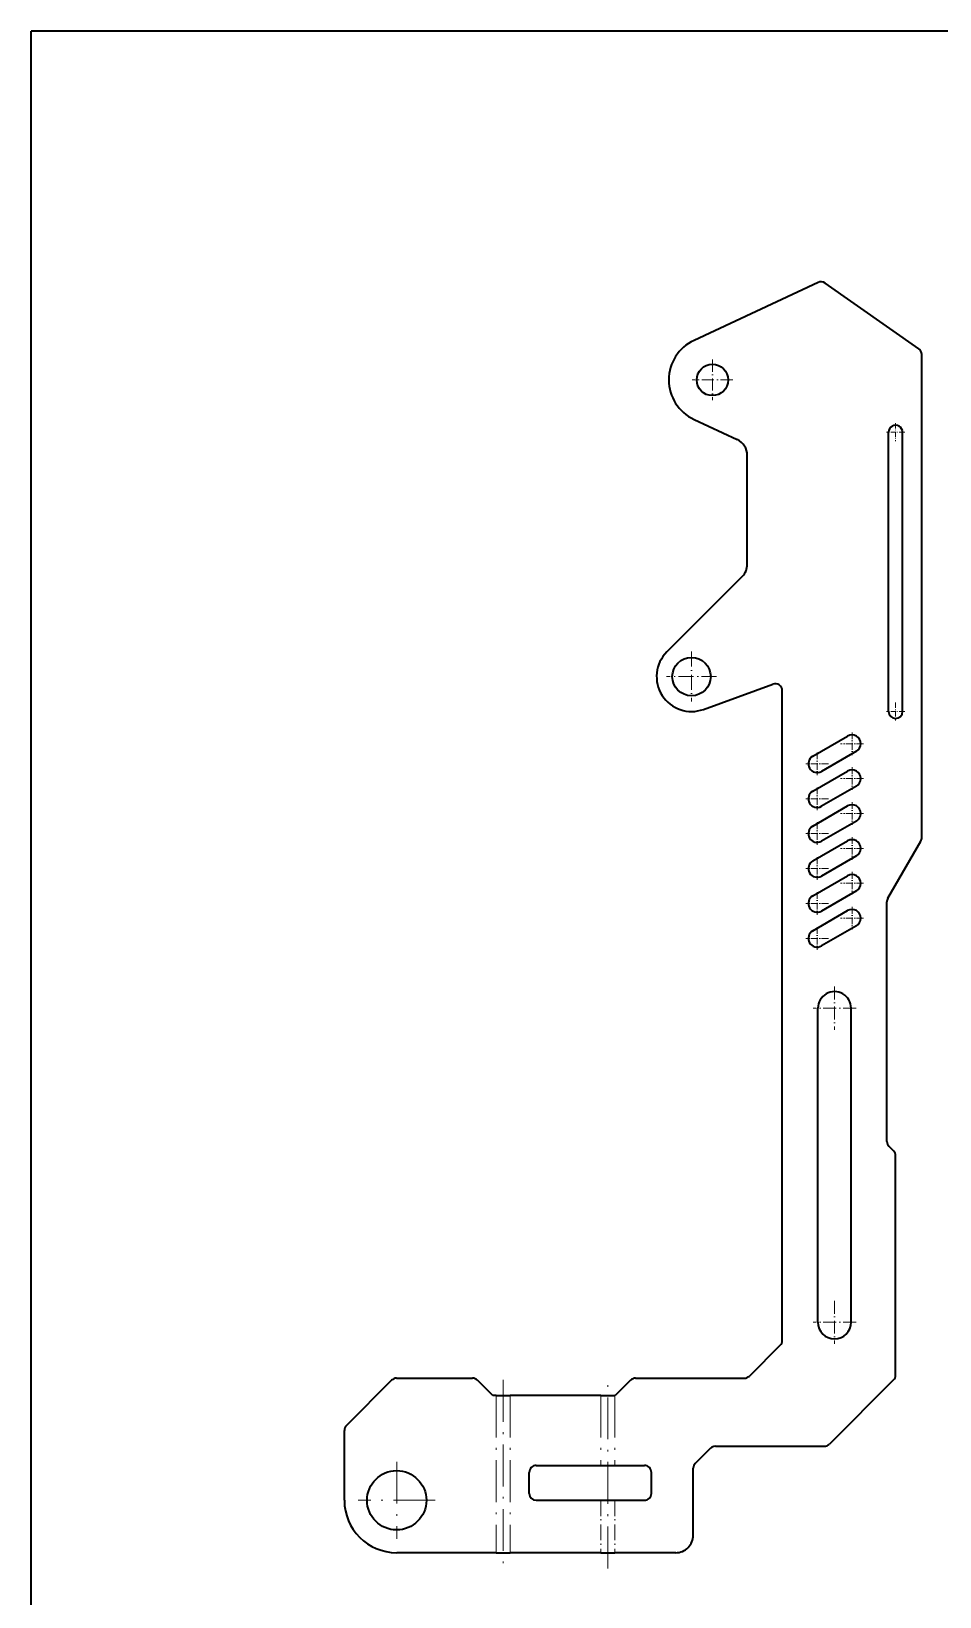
# Model space of a CAD drawing. Extents: x 15 to 1174, y 15 to 826.
# Drawn here: x 15 to 275.4, y 377.4 to 825.8 of the extents above; entities that cross this region are included whole.
import ezdxf

# ---------------------------------------------------------------- set-up
doc = ezdxf.new("R2010")
doc.units = 0
doc.linetypes.add('DASHDOT', pattern=[18.5, 12, -3, 0.5, -3])

msp = doc.modelspace()

# ---------------------------------------------------------------- linework, layer by layer
at = {"color": 7, "lineweight": 35}
for p, q in [((1173.969971, 825.840027), (15, 825.840027)), ((15, 15), (15, 825.840027)), ((240.505096, 753.884521), (204.939194, 737.299866)), ((269.36908, 734.89447), (242.497482, 753.710205)), ((270.221924, 594.833252), (270.221924, 733.256165)), ((204.939194, 714.642151), (217.335022, 708.861877)), ((260.721924, 630.971008), (260.721924, 710.971008)), ((264.721924, 630.971008), (264.721924, 710.971008)), ((220.221924, 673.184204), (220.221924, 704.330383)), ((197.150848, 648.042053), (218.757462, 669.648682)), ((207.64212, 631.574097), (227.537888, 638.815552)), ((230.221924, 450.796906), (230.221924, 636.936157)), ((238.971924, 618.136047), (248.971924, 623.909546)), ((251.471924, 619.579468), (241.471924, 613.805969)), ((238.971924, 608.136047), (248.971924, 613.909546)), ((251.471924, 609.579468), (241.471924, 603.805969)), ((238.971924, 598.136047), (248.971924, 603.909546)), ((251.471924, 599.579468), (241.471924, 593.805908)), ((238.971924, 588.136108), (248.971924, 593.909546)), ((260.489868, 577.440918), (269.953979, 593.833252)), ((251.471924, 589.579468), (241.471924, 583.805908)), ((238.971924, 578.136108), (248.971924, 583.909546)), ((251.471924, 579.579468), (241.471924, 573.805908)), ((260.221924, 507.805237), (260.221924, 576.440918)), ((238.971924, 568.136108), (248.971924, 573.909546)), ((251.471924, 569.579468), (241.471924, 563.805908)), ((240.471924, 455.971008), (240.471924, 545.971008)), ((249.971924, 455.971008), (249.971924, 545.971008)), ((262.136139, 505.062622), (260.807709, 506.391052)), ((262.721924, 440.870514), (262.721924, 503.648376)), ((229.636139, 449.38269), (220.810242, 440.556793)), ((119.69249, 439.971008), (141.467087, 439.971008)), ((188.123947, 439.971008), (219.396027, 439.971008)), ((118.278275, 439.385223), (105.307709, 426.414673)), ((147.295517, 434.971008), (142.881302, 439.385223)), ((186.709732, 439.385223), (182.295517, 434.971008)), ((262.136139, 439.456299), (243.739166, 421.059326)), ((148.214325, 434.971008), (147.295517, 434.971008)), ((148.214325, 434.971008), (152.229523, 434.971008)), ((178.214325, 434.971008), (152.229523, 434.971008)), ((178.214325, 434.971008), (182.229523, 434.971008)), ((182.295517, 434.971008), (182.229523, 434.971008)), ((104.721924, 404.971008), (104.721924, 425.000458)), ((209.638657, 419.887756), (205.307709, 415.556793)), ((211.052872, 420.473541), (242.324951, 420.473541)), ((157.721924, 406.971008), (157.721924, 412.971008)), ((159.721924, 414.971008), (178.214325, 414.971008)), ((178.214325, 414.971008), (182.229523, 414.971008)), ((182.229523, 414.971008), (190.721924, 414.971008)), ((192.721924, 406.971008), (192.721924, 412.971008)), ((204.721924, 394.971008), (204.721924, 414.142578)), ((159.721924, 404.971008), (178.214325, 404.971008)), ((178.214325, 404.971008), (182.229523, 404.971008)), ((182.229523, 404.971008), (190.721924, 404.971008)), ((148.214325, 389.971008), (119.721924, 389.971008)), ((148.214325, 389.971008), (152.229523, 389.971008)), ((178.214325, 389.971008), (152.229523, 389.971008)), ((178.214325, 389.971008), (182.229523, 389.971008)), ((199.721924, 389.971008), (182.229523, 389.971008))]:
    msp.add_line(p, q, dxfattribs=at)
at = {"color": 7, "linetype": 'DASHDOT', "lineweight": 13, "ltscale": 0.292499}
msp.add_line((210.221924, 731.820984), (210.221924, 720.121033), dxfattribs=at)
at = {"color": 7, "linetype": 'DASHDOT', "lineweight": 13, "ltscale": 0.2925}
msp.add_line((216.07193, 725.971008), (204.371918, 725.971008), dxfattribs=at)
at = {"color": 7, "linetype": 'DASHDOT', "lineweight": 13, "ltscale": 0.129999}
for p, q in [((262.721924, 713.570984), (262.721924, 708.371033)), ((262.721924, 633.570984), (262.721924, 628.371033))]:
    msp.add_line(p, q, dxfattribs=at)
at = {"color": 7, "linetype": 'DASHDOT', "lineweight": 13, "ltscale": 0.13}
for p, q in [((265.32193, 710.971008), (260.121918, 710.971008)), ((265.32193, 630.971008), (260.121918, 630.971008))]:
    msp.add_line(p, q, dxfattribs=at)
at = {"color": 7, "linetype": 'DASHDOT', "lineweight": 13, "ltscale": 0.357501}
msp.add_line((204.221924, 648.121033), (204.221924, 633.820984), dxfattribs=at)
at = {"color": 7, "linetype": 'DASHDOT', "lineweight": 13, "ltscale": 0.3575}
msp.add_line((211.371918, 640.971008), (197.07193, 640.971008), dxfattribs=at)
at = {"color": 7, "linetype": 'DASHDOT', "lineweight": 13, "ltscale": 0.1625}
for p, q in [((250.221924, 624.994507), (250.221924, 618.494507)), ((240.221924, 619.221008), (240.221924, 612.721008)), ((253.471924, 621.744507), (246.971924, 621.744507)), ((243.471924, 615.971008), (236.971924, 615.971008)), ((250.221924, 614.994507), (250.221924, 608.494507)), ((253.471924, 611.744507), (246.971924, 611.744507)), ((243.471924, 605.971008), (236.971924, 605.971008)), ((240.221924, 609.221008), (240.221924, 602.721008)), ((253.471924, 601.744507), (246.971924, 601.744507)), ((250.221924, 604.994507), (250.221924, 598.494507)), ((240.221924, 599.221008), (240.221924, 592.721008)), ((243.471924, 595.971008), (236.971924, 595.971008)), ((250.221924, 594.994507), (250.221924, 588.494507)), ((240.221924, 589.221008), (240.221924, 582.721008)), ((253.471924, 591.744507), (246.971924, 591.744507)), ((243.471924, 585.971008), (236.971924, 585.971008)), ((250.221924, 584.994507), (250.221924, 578.494507)), ((240.221924, 579.221008), (240.221924, 572.721008)), ((253.471924, 581.744507), (246.971924, 581.744507)), ((243.471924, 575.971008), (236.971924, 575.971008)), ((250.221924, 574.994507), (250.221924, 568.494507)), ((253.471924, 571.744507), (246.971924, 571.744507)), ((243.471924, 565.971008), (236.971924, 565.971008)), ((240.221924, 569.221008), (240.221924, 562.721008))]:
    msp.add_line(p, q, dxfattribs=at)
at = {"color": 7, "linetype": 'DASHDOT', "lineweight": 13, "ltscale": 0.308749}
for p, q in [((245.221924, 552.145996), (245.221924, 539.796021)), ((245.221924, 462.145996), (245.221924, 449.796021))]:
    msp.add_line(p, q, dxfattribs=at)
at = {"color": 7, "linetype": 'DASHDOT', "lineweight": 13, "ltscale": 0.30875}
for p, q in [((251.396927, 545.971008), (239.046921, 545.971008)), ((251.396927, 455.971008), (239.046921, 455.971008))]:
    msp.add_line(p, q, dxfattribs=at)
at = {"color": 7, "linetype": 'DASHDOT', "lineweight": 13}
for p, q in [((150.221924, 439.471008), (150.221924, 385.471008)), ((180.221924, 385.471008), (180.221924, 439.471008)), ((148.214325, 434.971008), (148.214325, 389.971008)), ((148.214325, 434.971008), (148.214325, 389.971008)), ((152.229523, 434.971008), (152.229523, 389.971008)), ((152.229523, 434.971008), (152.229523, 389.971008)), ((178.214325, 434.971008), (178.214325, 414.971008)), ((178.214325, 434.971008), (178.214325, 414.971008)), ((182.229523, 434.971008), (182.229523, 414.971008)), ((182.229523, 434.971008), (182.229523, 414.971008)), ((119.721924, 416.020996), (119.721924, 393.921021)), ((130.771927, 404.971008), (108.671921, 404.971008))]:
    msp.add_line(p, q, dxfattribs=at)
at = {"color": 7, "linetype": 'DASHDOT', "lineweight": 13, "ltscale": 0.375}
for p, q in [((178.214325, 404.971008), (178.214325, 389.971008)), ((178.214325, 404.971008), (178.214325, 389.971008)), ((182.229523, 404.971008), (182.229523, 389.971008)), ((182.229523, 404.971008), (182.229523, 389.971008))]:
    msp.add_line(p, q, dxfattribs=at)
at = {"color": 7, "lineweight": 35}
for centre, radius in [((210.221924, 725.971008), 4.5), ((204.221924, 640.971008), 5.5), ((119.721924, 404.971008), 8.5)]:
    msp.add_circle(centre, radius, dxfattribs=at)
for centre, radius, start, end in [((241.350327, 752.071899), 2, 54.999999, 115.000004), ((210.221924, 725.971008), 12.5, 115.000004, 244.999996), ((268.221924, 733.256165), 2, 0, 54.999999), ((215.221924, 704.330383), 5, 0, 65.000001), ((262.721924, 710.971008), 2, 0, 180.000005), ((215.221924, 673.184204), 5, 314.999999, 360), ((204.221924, 640.971008), 10, 135, 290), ((228.221924, 636.936157), 2, 0, 109.999999), ((262.721924, 630.971008), 2, 180.000005, 360), ((250.221924, 621.744507), 2.5, 299.999998, 120.000003), ((240.221924, 615.971008), 2.5, 120.000003, 299.999998), ((250.221924, 611.744507), 2.5, 299.999998, 120.000003), ((240.221924, 605.971008), 2.5, 120.000003, 299.999998), ((250.221924, 601.744507), 2.5, 299.999998, 120.000003), ((240.221924, 595.971008), 2.5, 120.000003, 299.999998), ((250.221924, 591.744507), 2.5, 299.999998, 120.000003), ((268.221924, 594.833252), 2, 329.999999, 360), ((240.221924, 585.971008), 2.5, 120.000003, 299.999998), ((250.221924, 581.744507), 2.5, 299.999998, 120.000003), ((240.221924, 575.971008), 2.5, 120.000003, 299.999998), ((250.221924, 571.744507), 2.5, 299.999998, 120.000003), ((262.221924, 576.440918), 2, 149.999997, 179.999995), ((240.221924, 565.971008), 2.5, 120.000003, 299.999998), ((245.221924, 545.971008), 4.75, 0, 180.000005), ((262.221924, 507.805237), 2, 180.000005, 225), ((260.721924, 503.648376), 2, 0, 45.000001), ((245.221924, 455.971008), 4.75, 180.000005, 360), ((228.221924, 450.796906), 2, 314.999999, 360), ((119.69249, 437.971008), 2, 90.000003, 135), ((141.467087, 437.971008), 2, 45.000001, 90.000003), ((188.123947, 437.971008), 2, 90.000003, 135), ((219.396027, 441.971008), 2, 269.999997, 314.999999), ((260.721924, 440.870514), 2, 314.999999, 360), ((106.721924, 425.000458), 2, 135, 180.000005), ((211.052872, 418.473541), 2, 90.000003, 135), ((242.324951, 422.473541), 2, 269.999997, 314.999999), ((159.721924, 412.971008), 2, 90.000003, 180.000005), ((190.721924, 412.971008), 2, 360, 90.000003), ((206.721924, 414.142578), 2, 135, 180.000005), ((119.721924, 404.971008), 15, 180.000005, 269.999997), ((159.721924, 406.971008), 2, 180.000005, 269.999997), ((190.721924, 406.971008), 2, 269.999997, 360), ((199.721924, 394.971008), 5, 269.999997, 0)]:
    msp.add_arc(centre, radius, start, end, dxfattribs=at)

doc.saveas('drawing.dxf')
